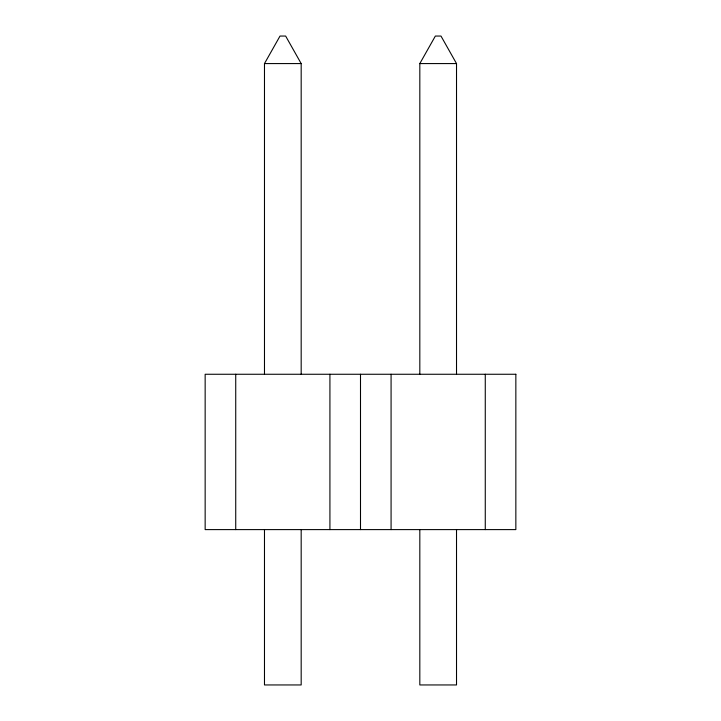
<?xml version="1.0" encoding="UTF-8"?>
<svg xmlns="http://www.w3.org/2000/svg" width="721" height="721" viewBox="0 0 721 721"><rect width="100%" height="100%" fill="white"/><g stroke="black" fill="none" stroke-linecap="round" stroke-linejoin="round"><path stroke-width="1.08" d="M264.481 374.262L264.481 63.574L280.018 36.05L285.642 36.05L301.18 63.574L301.18 374.262M419.82 374.262L419.82 63.574L435.358 36.05L440.982 36.05L456.519 63.574L456.519 374.262M264.481 63.574L301.18 63.574M419.82 63.574L456.519 63.574M485.269 374.262L485.269 529.602M456.519 529.602L456.519 684.95L419.82 684.95L419.82 529.602M391.079 374.262L391.079 529.602M360.5 374.262L360.5 529.602M329.921 374.262L329.921 529.602M301.18 529.602L301.18 684.95L264.481 684.95L264.481 529.602M235.731 374.262L235.731 529.602M515.848 374.262L205.152 374.262L205.152 529.602L515.848 529.602L515.848 374.262"/></g></svg>
